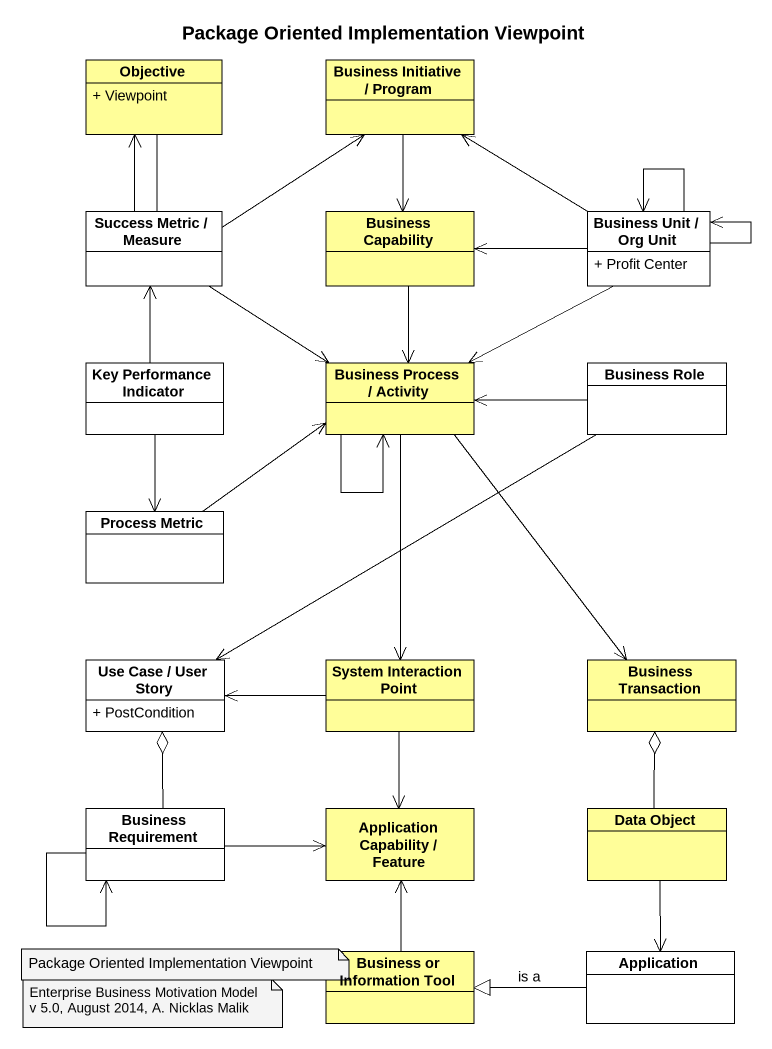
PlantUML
@startuml
title Package Oriented Implementation Viewpoint
hide circle
hide empty members
skinparam classAttributeIconSize 0
class Objective #FFFE99 {
  + Viewpoint
}
class "Business Initiative / Program" as Business_Initiative_Program #FFFE99
class "Success Metric / Measure" as Success_Metric_Measure #FFFFFF
class "Business Capability" as Business_Capability #FFFE99
class "Business Unit / Org Unit" as Business_Unit_Org_Unit #FFFFFF {
  + Profit Center
}
class "Key Performance Indicator" as Key_Performance_Indicator #FFFFFF
class "Business Process / Activity" as Business_Process_Activity #FFFE99
class "Business Role" as Business_Role #FFFFFF
class "Process Metric" as Process_Metric #FFFFFF
class "Use Case / User Story" as Use_Case_User_Story #FFFFFF {
  + PostCondition
}
class "System Interaction Point" as System_Interaction_Point #FFFE99
class "Business Transaction" as Business_Transaction #FFFE99
class "Business Requirement" as Business_Requirement #FFFFFF
class "Application Capability / Feature" as Application_Capability #FFFE99
class "Data Object" as Data_Object #FFFE99
class "Business or Information Tool" as Business_or_Information_Tool #FFFE99
class Application #FFFFFF
Objective -right-> Business_Initiative_Program
Business_Initiative_Program --> Business_Capability
Success_Metric_Measure -up-> Objective
Success_Metric_Measure --> Business_Process_Activity
Business_Capability --> Business_Process_Activity
Business_Unit_Org_Unit -up-> Business_Initiative_Program
Business_Unit_Org_Unit -left-> Business_Capability
Business_Unit_Org_Unit --> Business_Unit_Org_Unit
Business_Unit_Org_Unit --> Business_Unit_Org_Unit
Business_Unit_Org_Unit --> Business_Process_Activity
Key_Performance_Indicator -up-> Success_Metric_Measure
Key_Performance_Indicator --> Process_Metric
Business_Process_Activity --> Business_Process_Activity
Business_Process_Activity --> System_Interaction_Point
Business_Process_Activity --> Business_Transaction
Business_Role -left-> Business_Process_Activity
Business_Role -left-> Use_Case_User_Story
Process_Metric -up-> Business_Process_Activity
System_Interaction_Point -left-> Use_Case_User_Story
System_Interaction_Point --> Application_Capability
Business_Requirement -up-o Use_Case_User_Story
Business_Requirement --> Business_Requirement
Business_Requirement -right-> Application_Capability
Data_Object -up-o Business_Transaction
Data_Object --> Application
Business_or_Information_Tool -up-> Application_Capability
Application -left-|> Business_or_Information_Tool : is a
note as N1
  Package Oriented Implementation Viewpoint
end note
note as N2
  Enterprise Business Motivation Model
  v 5.0, August 2014, A. Nicklas Malik
end note
@enduml
